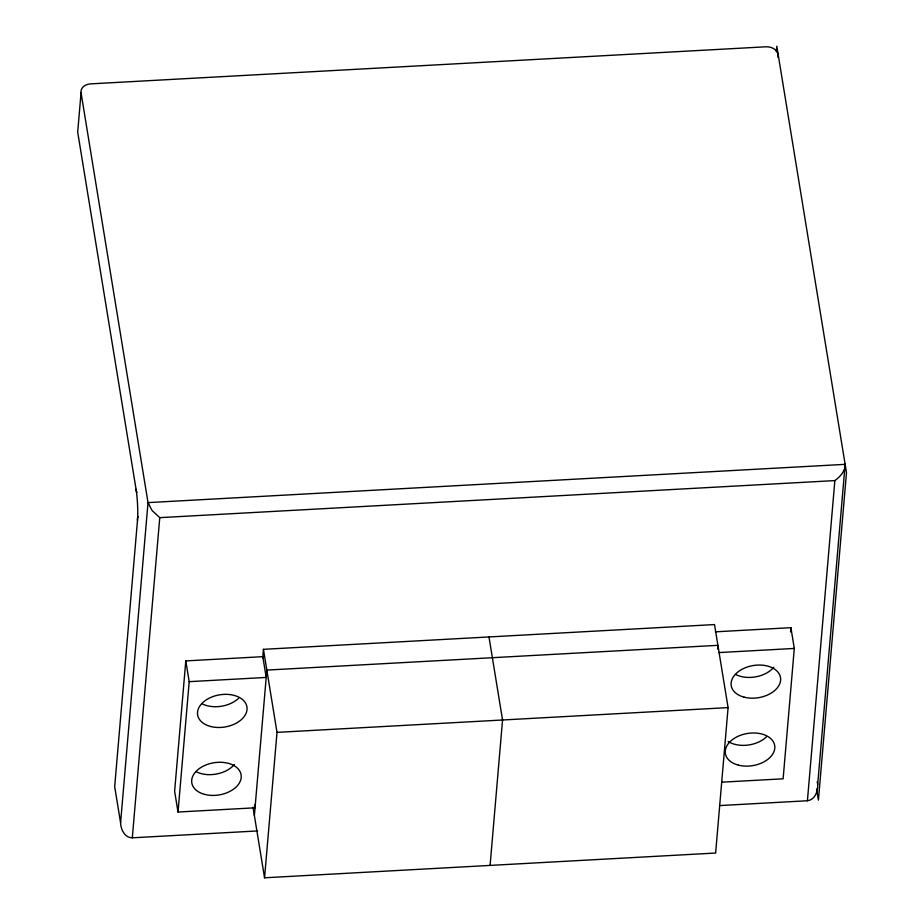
<?xml version="1.0" encoding="UTF-8"?>
<svg xmlns="http://www.w3.org/2000/svg" width="924" height="924" viewBox="0 0 924 924"><rect width="100%" height="100%" fill="white"/><g stroke="black" fill="none" stroke-linecap="round" stroke-linejoin="round"><path stroke-width="1.39" d="M777.916 57.311L778.158 54.504A11.1 8.304 4.9 0 0 765.8 46.801L90.702 83.865A11.1 8.304 4.9 0 0 81.058 92.781L77.685 132.074L136.047 489.177A11.1 7.242 -9.3 0 0 136.983 492.48M138.103 516.597A11.1 8.304 4.9 0 0 137.491 520.478L114.68 786.647L120.582 822.776C120.755 829.371 124.752 837.849 132.305 837.814L257.542 830.942M120.582 822.776L148.025 502.621L81.058 92.781M132.305 837.814L159.76 517.659L152.033 510.475L148.025 502.621L845.137 464.345C845.391 471.182 840.02 476.807 834.857 480.596L159.76 517.659M178.02 812.034L189.201 681.658L266.204 677.431L262.82 656.675L185.805 660.903L174.624 791.267L178.02 812.034L255.036 807.807L254.585 805.035M262.716 657.876L263.444 649.329L714.518 624.566L728.089 707.611L715.626 853.037L264.553 877.8L253.014 807.206M254.366 815.511L266.84 670.085L717.913 645.322L717.601 648.995M264.553 877.8L277.015 732.374L263.444 649.329M490.09 865.418L502.552 719.992L488.981 636.948M776.322 51.848L776.807 46.2L846.488 472.649L818.41 800.149L816.597 789.05M790.54 631.981L790.909 627.673L715.315 631.831M790.909 627.673L794.294 648.44L783.125 778.805L721.794 782.178M719.6 805.578L807.414 800.75L834.857 480.596M807.414 800.75C814.956 799.93 818.098 791.14 817.682 784.499L845.137 464.345M718.71 652.587L794.294 648.44M277.015 732.374L728.089 707.611M817.232 781.716L817.682 784.499M185.805 660.903L189.201 681.658M773.815 667.244A24.983 16.297 -9.3 0 1 735.77 674.543M766.597 736.705A24.983 16.297 -9.3 0 1 728.147 741.441M238.831 698.059A24.983 16.297 -9.3 0 1 202.183 703.834M234.396 764.471A24.983 16.297 -9.3 0 1 196.362 771.771M136.036 489.223A22.072 2.726 86.9 0 1 137.491 520.42M744.178 697.181A24.983 16.297 -9.3 0 0 780.641 678.782A24.983 16.297 -9.3 0 0 742.769 668.895A24.983 16.297 -9.3 0 0 744.178 697.181M738.357 765.13A24.983 16.297 -9.3 0 0 774.82 746.719A24.983 16.297 -9.3 0 0 736.948 736.832A24.983 16.297 -9.3 0 0 738.357 765.13M210.591 726.483A24.983 16.297 -9.3 0 0 247.055 708.073A24.983 16.297 -9.3 0 0 209.182 698.186A24.983 16.297 -9.3 0 0 210.591 726.483M204.77 794.421A24.983 16.297 -9.3 0 0 241.233 776.01A24.983 16.297 -9.3 0 0 203.361 766.123A24.983 16.297 -9.3 0 0 204.77 794.421"/></g></svg>
